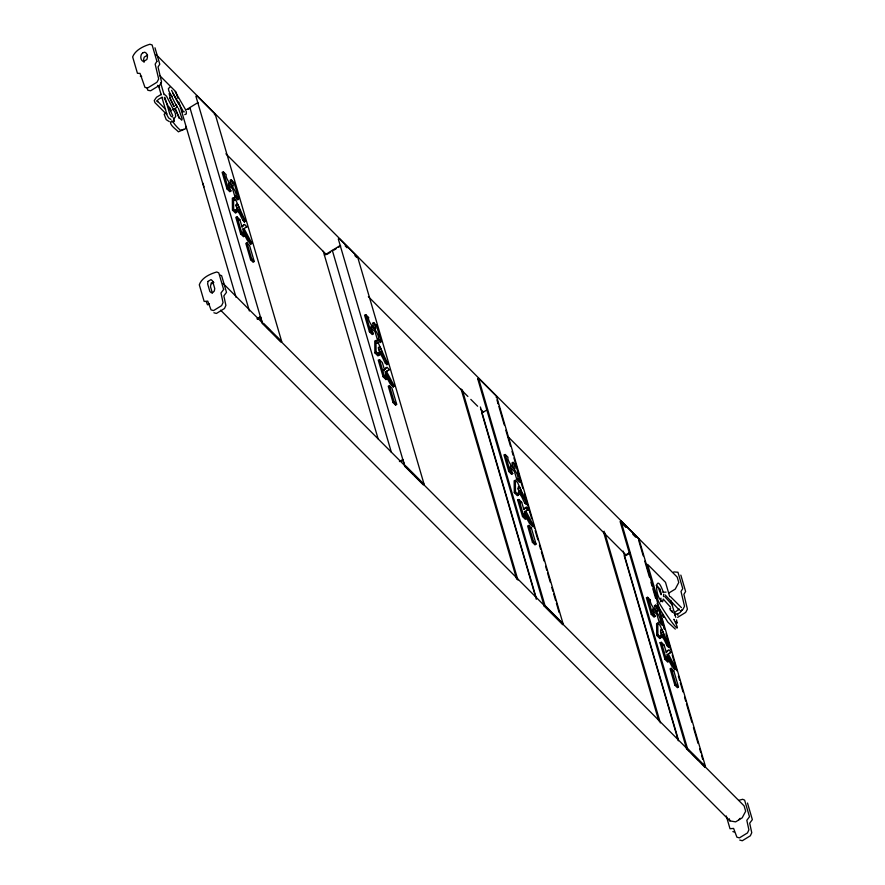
<?xml version="1.0" encoding="UTF-8"?>
<svg xmlns="http://www.w3.org/2000/svg" width="885" height="885" viewBox="0 0 885 885"><rect width="100%" height="100%" fill="white"/><g stroke="black" fill="none" stroke-linecap="round" stroke-linejoin="round"><path stroke-width="1.33" d="M177.354 107.019L175.872 104.618L177.354 107.019L172.752 109.851M496.551 396.325L563.026 623.604L562.65 624.578L544.164 606.048L477.701 378.758L478.531 378.249L496.551 396.325L496.186 397.299M638.981 539.142L705.445 766.421L705.079 767.406L686.594 748.865L620.131 521.586L620.96 521.066L638.981 539.142L638.616 540.115L643.218 555.869M660.63 601.767L660.984 598.127M663.484 596.59L663.717 594.167M244.05 228.584L251.827 243.165L250.864 244.105L247.7 240.93L242.899 231.992M525.889 511.143L533.655 525.756L532.681 526.697L529.518 523.522L524.119 513.466M668.308 653.993L676.074 668.573L675.111 669.514L671.947 666.35L666.549 656.283M675.078 615.363L675.709 613.958L677.445 613.969L677.899 615.374M183.781 129.442L178.405 131.821C175.916 129.077 169.909 125.537 170.44 121.787M675.31 629.102L667.788 622.089L657.909 605.937M173.526 119.431L175.739 116.389L175.285 113.258L166.524 96.211L164.367 94.286M679.282 609.002L673.828 613.161M682.18 609.831L680.156 612.464L677.302 614.223M241.904 226.848L243.475 224.978M383.548 370.594L385.893 367.795M523.721 509.428L525.292 507.57L527.67 510.026L528.732 509.406L526.398 506.994L523.92 509.616L521.685 502.26L518.909 499.483L517.659 499.903L522.504 516.486L525.325 519.318L526.431 518.522L524.44 511.397L530.546 522.637L533.655 525.756M666.151 652.256L667.721 650.386M738.853 819.687L740.17 818.282M235.543 209.634C240.609 212.3 240.687 218.429 244.426 222.024L245.366 221.062L235.742 199.91L233.529 197.687L232.346 198.185L232.467 210.033L235.51 213.086L236.638 212.3C235.476 201.249 244.437 221.128 245.366 221.062M387.796 363.879C386.867 363.945 377.895 344.066 379.068 355.117L377.939 355.903L374.897 352.861L374.775 341.002L375.959 340.515L378.16 342.727L387.796 363.879L386.856 364.841C383.116 361.246 383.039 355.117 377.961 352.451M527.194 503.653C526.254 503.709 517.294 483.841 518.455 494.892L517.338 495.677L514.296 492.624L514.163 480.776L515.347 480.278L517.559 482.502L527.194 503.653L526.243 504.616C522.581 501.452 522.814 495.589 518.212 493.078M660.641 635.895C665.243 638.406 665.011 644.269 668.673 647.433L669.624 646.47L659.989 625.319L657.776 623.095L656.593 623.593L656.725 635.441L659.756 638.494L660.885 637.709C659.723 626.657 668.684 646.537 669.624 646.47M228.607 184.876L232.611 188.925L234.979 196.912L237.799 199.744L238.762 198.793L234.005 182.542L231.239 179.766L230.133 180.33L231.992 186.702M374.045 328.247L372.563 323.158L373.669 322.583L376.435 325.359L381.192 341.61L380.229 342.561L377.408 339.729L375.041 331.742L371.036 327.693M513.444 468.021L511.95 462.921L513.057 462.346L515.833 465.123L520.579 481.385L519.628 482.336L516.796 479.504L514.428 471.517L510.435 467.457M655.873 610.838L654.38 605.738L655.486 605.174L658.252 607.951L663.009 624.202L662.046 625.153L659.225 622.321L656.858 614.334L652.864 610.285M385.329 374.82L390.13 383.758L393.294 386.933L394.256 385.982L386.479 371.401L389.334 369.631L387.01 367.231L384.521 369.841L382.287 362.496L379.521 359.719L378.26 360.14L383.105 376.722L385.937 379.554L387.044 378.747L385.052 371.623L391.159 382.873L394.256 385.982M242.778 220.376L243.751 219.436M385.207 363.193L386.181 362.264M524.595 502.957L525.579 502.027M667.024 645.784L667.998 644.844M234.979 196.912L235.996 196.016C237.634 190.983 222.931 173.106 230.93 190.939L229.812 191.724L226.98 188.903L222.135 172.321L223.407 171.9L226.173 174.677C224.635 178.98 238.242 194.822 231.239 179.766M377.408 339.729L378.426 338.833C380.063 333.811 365.361 315.923 373.348 333.756L372.231 334.552L369.41 331.72L364.565 315.137L365.826 314.717L368.602 317.494C367.065 321.797 380.661 337.639 373.669 322.583M516.796 479.504L517.813 478.608C519.451 473.575 504.76 455.687 512.747 473.519L511.63 474.316L508.809 471.484L503.952 454.912L505.224 454.492L507.99 457.268C506.452 461.572 520.059 477.413 513.057 462.346M659.225 622.321L660.243 621.425C661.88 616.391 647.178 598.514 655.177 616.347L654.059 617.133L651.238 614.312L646.382 597.729L647.654 597.309L650.42 600.085C648.882 604.389 662.489 620.23 655.486 605.174M254.227 261.44L253.187 262.303L250.61 259.725L245.831 243.375L247.015 242.877L249.537 245.41L254.227 261.44L251.694 258.907L247.015 242.877M395.606 405.12L396.657 404.257L391.966 388.227L389.444 385.694L388.261 386.192L393.04 402.542L395.606 405.12L394.876 402.609M536.044 544.032L535.005 544.894L532.427 542.306L527.648 525.967L528.832 525.458L531.354 527.991L536.044 544.032L533.522 541.498L528.832 525.458M678.474 686.848L677.434 687.711L674.857 685.134L670.078 668.783L671.261 668.286L673.784 670.819L678.474 686.848L675.952 684.315L671.261 668.286M169.975 87.073L168.371 88.633L168.847 90.967L175.993 104.961M250.61 259.725L251.694 258.907M393.04 402.542L394.124 401.724L389.444 385.694M532.427 542.306L533.522 541.498M674.857 685.134L675.952 684.315M251.827 243.165L248.729 240.056L242.623 228.806L244.614 235.93L243.508 236.726L240.687 233.894L235.83 217.323L237.091 216.902L239.857 219.668L242.092 227.025L244.581 224.403L246.904 226.814L243.917 228.618M676.074 668.573L672.976 665.465L666.87 654.214L668.861 661.338L667.755 662.135L664.934 659.303L660.077 642.731L661.338 642.311L664.104 645.077L666.35 652.433L668.828 649.811L671.151 652.223L668.164 654.026M240.687 233.894L241.848 233.153L237.091 216.902M383.105 376.722L384.278 375.97L379.521 359.719M522.504 516.486L523.666 515.745L518.909 499.483M664.934 659.303L666.095 658.562L661.338 642.311M226.98 188.903L228.153 188.162L223.407 171.9M369.41 331.72L370.583 330.979L365.826 314.717M508.809 471.484L509.981 470.743L505.224 454.492M651.238 614.312L652.4 613.57L647.654 597.309M677.633 617.365L685.698 612.409L687.402 609.19L683.884 594.3L685.621 591.512L680.831 575.117M232.467 210.033L233.651 209.302L233.529 197.687M374.897 352.861L376.081 352.13L375.959 340.515M514.296 492.624L515.479 491.894L515.347 480.278M656.725 635.441L657.898 634.722L657.776 623.095M185.374 110.304L197.786 102.682L198.251 103.147M188.096 109.386L190.352 107.992M214.369 114.707L215.21 114.198L197.189 96.122L195.884 96.177L262.347 323.456L280.833 341.997L281.673 341.477L215.21 114.198M211.039 283.134L213.208 281.806M209.491 303.898L207.499 304.794L206.271 301.752M324.419 255.201L340.216 245.499L340.681 245.964L338.424 247.346M327.14 254.283L330.525 252.203M333.91 250.123L336.167 248.74M256.982 318.755L260.367 316.675L262.48 322.793M357.64 257.015L424.103 484.305L423.262 484.814L404.777 466.273L338.313 238.994L339.608 238.939L357.64 257.015L356.799 257.524L354.852 255.577M257.447 319.219L260.832 317.14M399.412 461.572L402.797 459.492L405.241 466.738M401.005 461.351L403.261 459.957M536.288 599.3L481.827 413.052L487.469 409.578M604.322 531.288L603.493 531.797L658.75 720.766M678.33 740.8L624.257 555.869L629.899 552.395M625.839 555.636L629.224 553.556M544.164 606.048L544.994 605.528L478.531 378.249M668.739 593.094L675.266 589.089L678.762 582.452L677.191 577.086L156.158 54.616M686.594 748.865L687.424 748.356L620.96 521.066M386.336 371.434L389.334 369.631M524.761 511.795L528.732 509.406M680.532 610.949L682.833 609.533L684.536 606.313L681.008 591.423L682.755 588.636L677.965 572.241L673.706 571.92M161.369 94.319L156.523 97.239L154.233 100.558L154.952 102.638L165.727 113.435M162.22 97.096L158.338 99.441L157.253 100.802L157.596 101.797L156.999 100.713L165.584 109.32M232.954 183.162L234.005 182.542M375.384 325.979L376.435 325.359M657.201 608.57L658.252 607.951M245.842 227.434L246.904 226.814M670.089 652.842L671.151 652.223M383.36 370.472L384.521 369.841M530.226 528.544L531.354 527.991M672.655 671.361L673.784 670.819M234.602 200.452L235.742 199.91M377.021 343.269L378.16 342.727M738.931 800.328L742.626 799.288L744.628 800.151L749.484 816.767L746.829 820.306L748.887 829.831L747.482 832.918L739.417 837.874L736.906 837.199L733.61 828.426L730.014 828.725L726.275 815.948M184.755 114.641L186.304 113.955L186.281 111.421M238.651 220.155L239.857 219.668M520.48 502.735L521.685 502.26M662.909 645.563L664.104 645.077M367.386 317.969L368.602 317.494M649.203 600.561L650.42 600.085M147.607 55.08L144.255 57.138A9.071 5.985 -44.9 0 0 144.1 62.271M213.86 282.47L210.918 284.273L210.497 286.707L212.367 293.134M141.689 76.398L140.317 76.165M734.119 831.944L732.88 831.601M262.347 323.456L263.653 323.412L281.673 341.477M404.777 466.273L406.071 466.229L424.103 484.305M662.865 592.231L666.062 592.131M182.078 111.731L184.368 111.82M220.597 310.17L729.926 820.904L735.645 821.866L742.161 817.862L745.668 811.235L744.097 805.859L702.137 763.788M213.916 312.77L216.427 313.445L224.491 308.5L225.896 305.413L223.839 295.878L226.494 292.338L221.637 275.722L219.635 274.87M739.771 840.064L742.283 840.75L750.347 835.794L751.752 832.708L749.695 823.172L752.35 819.643L747.493 803.027M166.811 113.778L165.617 113.424L164.156 114.287L166.236 119.674L169.212 121.544M670.697 608.714L669.823 608.415L670.299 610.053L672.534 612.298L672.058 610.661M172.597 116.931L171.225 116.477L169.754 114.032L164.831 97.195M674.447 619.71L673.828 619.301C687.645 646.791 656.095 600.683 657.71 598.946L647.599 564.365L665.509 582.33L669.679 596.578M665.188 594.974L679.326 610.141M345.128 245.82L347.075 247.778M477.701 378.758L479.648 380.716M623.04 524.506L625.961 527.438M632.775 534.263L635.695 537.195M497.624 403.339L498.089 403.803L496.95 399.898M159.897 75.778L175.927 91.852L177.808 98.257M172.265 96.465L169.123 93.611L170.562 99.286L173.902 106.51M157.596 85.314L159.554 87.272M225.896 153.802L326.399 254.581M368.359 296.652L467.877 396.447M470.809 399.378L477.634 406.226M480.566 409.169L483.487 412.1M507.879 436.559L625.949 554.95M656.194 585.284L660.099 589.189M228.153 188.162L230.93 190.939M235.996 196.016L238.762 198.793M370.583 330.979L373.348 333.756M378.426 338.833L381.192 341.61M509.981 470.743L512.747 473.519M517.813 478.608L520.579 481.385M652.4 613.57L655.177 616.347M660.243 621.425L663.009 624.202M237.235 210.309L238.74 211.814M517.659 499.903L519.539 501.795M660.077 642.731L661.969 644.612M241.848 233.153L244.614 235.93M384.278 375.97L387.044 378.747M523.666 515.745L526.431 518.522M666.095 658.562L668.861 661.338M394.124 401.724L396.657 404.257M544.994 605.528L563.026 623.604M687.424 748.356L705.445 766.421M223.064 283.388L262.093 322.527M266.971 327.417L269.892 330.359M276.728 337.207L413.328 474.183M415.275 476.141L689.459 751.066M692.38 754.009L698.232 759.872M670.631 596.789L681.417 607.608M657.898 634.722L660.885 637.709M376.081 352.13L379.068 355.117M515.479 491.894L518.455 494.892M233.651 209.302L236.638 212.3M664.779 596.612L672.655 605.362M670.542 607.187L663.208 599.045L662.6 601.822C653.838 596.877 655.331 569.387 663.208 591.965M169.765 98.003L174.179 106.288M170.882 119.464L168.725 118.015L167.254 115.57L161.944 97.438M658.13 587.264L661.073 594.753M675.841 621.923L677.213 623.106L676.494 619.887M171.325 110.747L169.489 107.162M175.208 91.719L185.419 109.408M172.818 93.19L182.974 110.769M673.905 667.268L675.111 669.514M392.088 384.676L393.294 386.933M249.659 241.859L250.864 244.105M178.704 104.22L171.601 90.359M164.201 97.859L172.785 115.658M178.35 108.147L182.177 118.922L181.735 120.205L179.467 117.816L175.02 108.866M175.85 109.685L179.013 118.203M173.383 117.926L174.445 121.322C169.024 118.502 179.279 130.25 180.905 130.283L185.939 128.613L186.038 126.433M666.482 642.643L668.673 647.433M660.52 631.492L662.046 634.844M518.09 488.675L519.617 492.027M378.194 347.794L380.229 352.252M243.331 219.624L244.426 222.024M235.764 204.966L238.308 210.553M146.954 87.748L147.85 90.303L150.638 90.768L159.853 85.115L161.546 81.885L158.028 66.995L159.776 64.207L154.975 47.812M670.819 600.461L675.742 617.299M729.295 818.758L729.926 820.904M659.978 589.244L661.449 594.289M644.767 561.156L649.402 577.009M650.94 582.286L652.101 586.257M652.876 588.89L655.575 598.138M657.124 603.426L658.285 607.387M659.059 610.031L664.469 628.527M666.007 633.804L670.642 649.656M672.191 654.944L676.826 670.797M678.375 676.074L679.525 680.045M680.299 682.678L683.01 691.926M684.547 697.214L685.709 701.174M686.483 703.818L691.893 722.315M693.431 727.592L698.066 743.444M699.615 748.732L700.776 752.692M701.551 755.336L702.701 759.297M704.084 764.009L705.079 767.406M663.23 625.418L664.392 629.379M623.195 551.123L678.408 739.948M604.709 532.604L660.354 722.89M498.863 406.447L504.273 424.944M505.811 430.221L510.446 446.073M511.995 451.361L513.156 455.321M513.919 457.965L516.63 467.214M518.179 472.49L519.329 476.462M520.103 479.095L522.814 488.343M524.351 493.631L525.513 497.591M526.287 500.235L531.697 518.732M533.235 524.009L534.396 527.98M535.171 530.613L537.87 539.861M539.419 545.149L540.58 549.109M541.355 551.753L544.054 561.001M545.602 566.278L546.753 570.25M547.527 572.894L550.238 582.131M551.775 587.419L552.937 591.379M553.711 594.023L555.647 600.627M556.411 603.271L559.121 612.52M561.986 622.321L562.65 624.578M510.866 471.727L511.63 474.316M480.389 407L535.978 597.121M462.28 389.787L517.924 580.073M461.063 388.98L516.707 579.266M385.229 377.154L385.937 379.554M332.317 250.355L391.413 452.456M323.279 251.296L378.105 438.816M237.058 197.2L237.799 199.744M189.888 107.539L249.371 310.967M202.875 183.173L203.981 186.934M178.925 102.096L236.063 297.327M160.661 82.947L164.068 94.606M171.601 120.935L171.978 122.219M158.537 85.779L161.192 94.85M659.734 636.204L659.756 638.494M223.628 289.472L220.973 293.001L223.031 302.537L221.626 305.624L213.562 310.58L211.05 309.894L207.754 301.121L204.158 301.431L199.302 284.815C201.691 277.735 210.077 273.896 216.77 271.994L218.772 272.845L223.628 289.472M156.91 61.33L155.163 64.118L158.68 79.019L156.977 82.239L147.762 87.892L144.985 87.427L140.051 73.4L137.44 73.289L132.65 56.894C135.372 50.047 143.237 46.263 149.908 44.25L152.109 44.936L156.91 61.33M208.052 281.408L207.632 283.842L209.878 291.541L211.382 292.791L212.997 292.393L214.325 290.988L214.745 288.554L212.5 280.844L210.995 279.594L208.052 281.408M239.912 211.05C233.828 208.926 236.638 196.116 239.912 211.05M382.342 353.867C376.258 351.743 379.068 338.933 382.342 353.867M521.741 493.642C515.656 491.507 518.455 478.708 521.741 493.642M664.159 636.459C658.086 634.335 660.885 621.524 664.159 636.459M142.927 52.746L141.39 54.273A9.071 5.985 -44.9 0 0 143.514 61.541L146.866 59.472A9.071 5.985 -44.9 0 0 144.742 52.204L142.927 52.746M662.577 614.644L663.695 617.011L662.577 614.644"/></g></svg>
